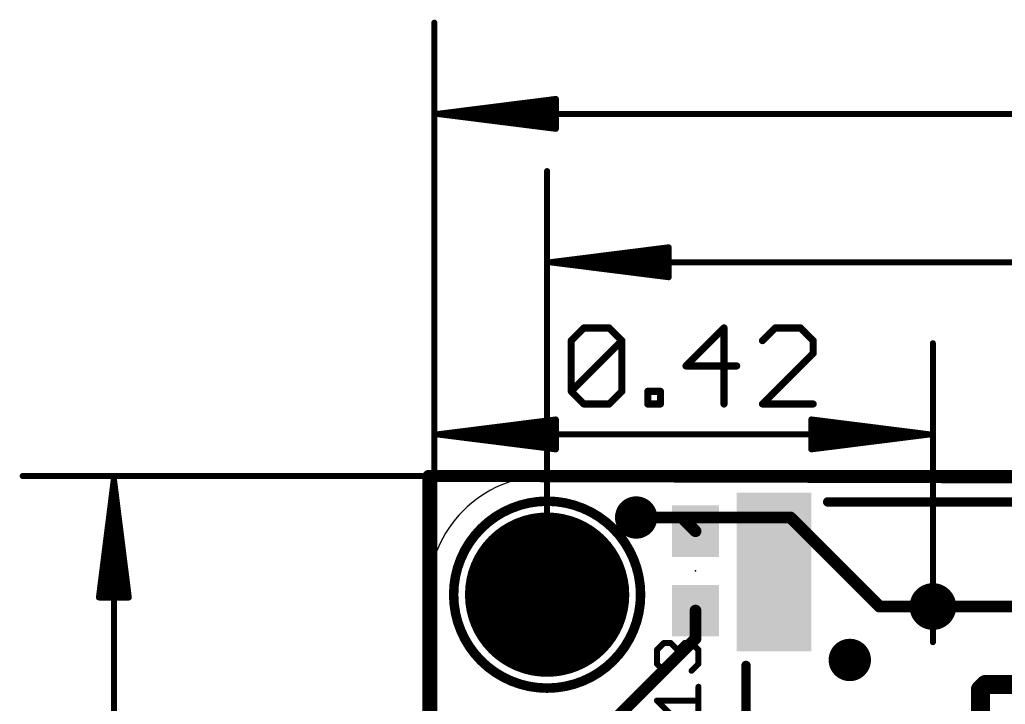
# Model space of a CAD drawing. Extents: x -9.1 to 62.5, y -8.5 to 33.
# Drawn here: x -8.75 to 12.34, y 17.97 to 32.62 of the extents above; entities that cross this region are included whole.
import ezdxf

# ---------------------------------------------------------------- set-up
doc = ezdxf.new("R2010")
doc.units = 0
for name, color, linetype in [('1', 12, 'CONTINUOUS'), ('16', 132, 'CONTINUOUS'), ('17', 110, 'CONTINUOUS'), ('18', 110, 'CONTINUOUS'), ('20', 53, 'CONTINUOUS'), ('21', 40, 'CONTINUOUS'), ('23', 40, 'CONTINUOUS'), ('47', 253, 'CONTINUOUS')]:
    doc.layers.add(name, color=color, linetype=linetype)

# ---------------------------------------------------------------- blocks, each defined once
blk = doc.blocks.new('RECT')
blk.add_solid([(-0.5, -0.5), (0.5, -0.5), (-0.5, 0.5), (0.5, 0.5)])
blk = doc.blocks.new('ROUNDP')
at = {"const_width": 0.5}
blk.add_lwpolyline([(0, -0.25, 1), (0, 0.25, 1), (0, -0.25)], format="xyb", dxfattribs=at)
blk = doc.blocks.new('PIE')
at = {"const_width": 0.5}
blk.add_lwpolyline([(0, -0.25, 1), (0, 0.25, 1), (0, -0.25)], format="xyb", dxfattribs=at)
blk = doc.blocks.new('ROUNDV')
at = {"const_width": 0.5}
blk.add_lwpolyline([(0, -0.25, 1), (0, 0.25, 1), (0, -0.25)], format="xyb", dxfattribs=at)

msp = doc.modelspace()

# ---------------------------------------------------------------- linework, layer by layer
at = {"layer": '1'}
for points, const_width in [([(0, 22.86), (0, 0)], 0.254), ([(50.927, 22.733), (0, 22.86)], 0.254), ([(5.422, 21.971), (4.445, 21.971)], 0.254), ([(5.715, 21.678), (5.422, 21.971)], 0.254), ([(5.715, 19.379), (5.715, 19.978)], 0.254), ([(3.695, 17.359), (5.715, 19.379)], 0.254), ([(11.811, 18.288), (11.9232, 18.4002)], 0.4064), ([(11.9232, 18.4002), (14.4642, 18.4002)], 0.4064), ([(11.811, 15.62), (11.811, 18.288)], 0.4064)]:
    msp.add_lwpolyline(points, dxfattribs=dict(at, const_width=const_width))
for points, const_width in [([(0.0635, 22.86, 1), (-0.0635, 22.86)], 0.127), ([(0.0002, 22.9235, 1), (-0.0002, 22.7965)], 0.127), ([(4.445, 22.0345, 1), (4.445, 21.9075)], 0.127), ([(5.4669, 22.0159, 1), (5.3771, 21.9261)], 0.127), ([(5.422, 21.9075, 1), (5.422, 22.0345)], 0.127), ([(5.6701, 21.6331, 1), (5.7599, 21.7229)], 0.127), ([(5.7785, 19.978, 1), (5.6515, 19.978)], 0.127), ([(5.6515, 19.379, 1), (5.7785, 19.379)], 0.127), ([(5.7599, 19.3341, 1), (5.6701, 19.4239)], 0.127), ([(11.9232, 18.5018, 1), (11.9232, 18.2986)], 0.2032), ([(11.9951, 18.3284, 1), (11.8514, 18.4721)], 0.2032), ([(11.9126, 18.288, 1), (11.7094, 18.288)], 0.2032), ([(11.7392, 18.3598, 1), (11.8828, 18.2162)], 0.2032)]:
    msp.add_lwpolyline(points, format="xyb", dxfattribs=dict(at, const_width=const_width))
at = {"layer": '16', "const_width": 0.254}
for points in [[(0, 0), (0, 22.86)], [(0, 22.86), (50.927, 22.86)], [(7.747, 21.971), (4.445, 21.971)], [(9.652, 20.066), (7.747, 21.971)], [(9.652, 20.066), (22.098, 20.066)]]:
    msp.add_lwpolyline(points, dxfattribs=at)
at = {"layer": '16', "const_width": 0.127}
for points in [[(0.0635, 22.86, 1), (-0.0635, 22.86)], [(0, 22.9235, 1), (0, 22.7965)], [(4.445, 22.0345, 1), (4.445, 21.9075)], [(7.7919, 22.0159, 1), (7.7021, 21.9261)], [(7.747, 21.9075, 1), (7.747, 22.0345)], [(9.652, 20.1295, 1), (9.652, 20.0025)], [(9.6071, 20.0211, 1), (9.6969, 20.1109)]]:
    msp.add_lwpolyline(points, format="xyb", dxfattribs=at)
at = {"layer": '20'}
for p, q in [((48.26, 22.86), (2.54, 22.86)), ((0, 20.32), (0, 14.097))]:
    msp.add_line(p, q, dxfattribs=at)
msp.add_arc((2.54, 20.32), 2.54, 90, 180, dxfattribs=at)
at = {"layer": '21'}
for points, const_width in [([(2.54, 18.32, 1), (2.54, 22.32, 1), (2.54, 18.32)], 0.2032), ([(8.545, 22.3548, 1), (8.545, 22.2532)], 0.1016), ([(4.9205, 19.1371, 1), (4.857, 19.1371)], 0.0635), ([(5.037, 19.3172, 1), (5.037, 19.2537)], 0.0635), ([(5.0595, 19.263, 1), (5.0146, 19.3079)], 0.0635), ([(5.2078, 19.3079, 1), (5.1629, 19.263)], 0.0635), ([(5.1853, 19.2537, 1), (5.1853, 19.3172)], 0.0635), ([(5.3654, 19.1371, 1), (5.3019, 19.1371)], 0.0635), ([(5.4819, 19.3172, 1), (5.4819, 19.2537)], 0.0635), ([(5.5044, 19.263, 1), (5.4595, 19.3079)], 0.0635), ([(5.6527, 19.3079, 1), (5.6078, 19.263)], 0.0635), ([(5.6302, 19.2537, 1), (5.6302, 19.3172)], 0.0635), ([(5.8102, 19.1371, 1), (5.7468, 19.1371)], 0.0635), ([(4.8663, 19.1596, 1), (4.9112, 19.1147)], 0.0635), ([(5.3112, 19.1596, 1), (5.3561, 19.1147)], 0.0635), ([(5.3019, 18.9888, 1), (5.3654, 18.9888)], 0.0635), ([(5.3112, 19.1147, 1), (5.3561, 19.1596)], 0.0635), ([(5.756, 19.1147, 1), (5.801, 19.1596)], 0.0635), ([(4.9112, 18.863, 1), (4.8663, 18.8181)], 0.0635), ([(4.857, 18.8406, 1), (4.9205, 18.8406)], 0.0635), ([(5.7468, 18.8406, 1), (5.8102, 18.8406)], 0.0635), ([(5.801, 18.8181, 1), (5.756, 18.863)], 0.0635), ([(6.8458, 18.804, 1), (6.7442, 18.804)], 0.1016), ([(5.0146, 18.6698, 1), (5.0595, 18.7147)], 0.0635), ([(5.6078, 18.7147, 1), (5.6527, 18.6698)], 0.0635), ([(5.8102, 18.3499, 1), (5.7468, 18.3499)], 0.0635), ([(4.8887, 18.0851, 1), (4.8887, 18.0216)], 0.0635), ([(4.9112, 18.0758, 1), (4.8663, 18.0309)], 0.0635), ([(5.7785, 18.0216, 1), (5.7785, 18.0851)], 0.0635)]:
    msp.add_lwpolyline(points, format="xyb", dxfattribs=dict(at, const_width=const_width))
for points, const_width in [([(8.545, 22.304), (13.045, 22.304)], 0.2032), ([(4.8887, 19.1371), (5.037, 19.2854)], 0.127), ([(4.8887, 18.8406), (4.8887, 19.1371)], 0.127), ([(5.037, 19.2854), (5.1853, 19.2854)], 0.127), ([(5.1853, 19.2854), (5.3336, 19.1371)], 0.127), ([(5.3336, 19.1371), (5.4819, 19.2854)], 0.127), ([(5.3336, 19.1371), (5.3336, 18.9888)], 0.127), ([(5.4819, 19.2854), (5.6302, 19.2854)], 0.127), ([(5.6302, 19.2854), (5.7785, 19.1371)], 0.127), ([(5.7785, 19.1371), (5.7785, 18.8406)], 0.127), ([(5.037, 18.6923), (4.8887, 18.8406)], 0.127), ([(5.7785, 18.8406), (5.6302, 18.6923)], 0.127), ([(6.795, 14.804), (6.795, 18.804)], 0.2032), ([(5.7785, 17.7567), (5.7785, 18.3499)], 0.127), ([(5.1853, 17.7567), (4.8887, 18.0533)], 0.127), ([(4.8887, 18.0533), (5.7785, 18.0533)], 0.127)]:
    msp.add_lwpolyline(points, dxfattribs=dict(at, const_width=const_width))
at = {"layer": '23'}
for p in [(5.715, 20.828), (2.54, 20.32), (10.795, 20.066), (10.795, 19.304)]:
    msp.add_point(p, dxfattribs=at)
at = {"layer": '47'}
for points, const_width in [([(0.127, 15.367), (0.127, 32.557)], 0.13), ([(0.192, 30.607), (2.727, 30.9262)], 0.13), ([(0.192, 30.607), (2.727, 30.867)], 0.13), ([(0.192, 30.607), (2.727, 30.737)], 0.13), ([(2.727, 30.9262), (2.727, 30.2878)], 0.13), ([(0.192, 30.607), (50.735, 30.607)], 0.13), ([(2.727, 30.2878), (0.192, 30.607)], 0.13), ([(2.727, 30.477), (0.192, 30.607)], 0.13), ([(2.727, 30.347), (0.192, 30.607)], 0.13), ([(2.54, 20.32), (2.54, 29.382)], 0.13), ([(2.605, 27.432), (5.14, 27.7512)], 0.13), ([(2.605, 27.432), (5.14, 27.692)], 0.13), ([(5.14, 27.7512), (5.14, 27.1128)], 0.13), ([(2.605, 27.432), (5.14, 27.562)], 0.13), ([(2.605, 27.432), (48.195, 27.432)], 0.13), ([(5.14, 27.1128), (2.605, 27.432)], 0.13), ([(5.14, 27.302), (2.605, 27.432)], 0.13), ([(5.14, 27.172), (2.605, 27.432)], 0.13), ([(3.0558, 25.7555), (3.327, 26.0267)], 0.1524), ([(3.327, 26.0267), (3.8693, 26.0267)], 0.1524), ([(3.8693, 26.0267), (4.1405, 25.7555)], 0.1524), ([(6.325, 26.0267), (5.5115, 25.2132)], 0.1524), ([(6.325, 24.3997), (6.325, 26.0267)], 0.1524), ([(7.4199, 26.0267), (7.1487, 25.7555)], 0.1524), ([(7.9622, 26.0267), (7.4199, 26.0267)], 0.1524), ([(8.2334, 25.7555), (7.9622, 26.0267)], 0.1524), ([(0.127, 21.59), (0.127, 25.699)], 0.13), ([(3.0558, 24.6709), (3.0558, 25.7555)], 0.1524), ([(3.0558, 24.6709), (4.1405, 25.7555)], 0.1524), ([(4.1405, 25.7555), (4.1405, 24.6709)], 0.1524), ([(8.2334, 25.4844), (8.2334, 25.7555)], 0.1524), ([(10.795, 19.304), (10.795, 25.699)], 0.13), ([(7.1487, 24.3997), (8.2334, 25.4844)], 0.1524), ([(5.5115, 25.2132), (6.5962, 25.2132)], 0.1524), ([(3.327, 24.3997), (3.0558, 24.6709)], 0.1524), ([(4.1405, 24.6709), (3.8693, 24.3997)], 0.1524), ([(4.693, 24.3997), (4.693, 24.6709)], 0.1524), ([(4.693, 24.6709), (4.9641, 24.6709)], 0.1524), ([(4.9641, 24.6709), (4.9641, 24.3997)], 0.1524), ([(3.8693, 24.3997), (3.327, 24.3997)], 0.1524), ([(4.9641, 24.3997), (4.693, 24.3997)], 0.1524), ([(8.2334, 24.3997), (7.1487, 24.3997)], 0.1524), ([(0.192, 23.749), (2.727, 24.0682)], 0.13), ([(0.192, 23.749), (2.727, 24.009)], 0.13), ([(2.727, 24.0682), (2.727, 23.4298)], 0.13), ([(10.73, 23.749), (8.195, 24.0682)], 0.13), ([(8.195, 24.0682), (8.195, 23.4298)], 0.13), ([(10.73, 23.749), (8.195, 24.009)], 0.13), ([(0.192, 23.749), (2.727, 23.879)], 0.13), ([(10.73, 23.749), (8.195, 23.879)], 0.13), ([(0.192, 23.749), (10.73, 23.749)], 0.13), ([(2.727, 23.4298), (0.192, 23.749)], 0.13), ([(2.727, 23.619), (0.192, 23.749)], 0.13), ([(2.727, 23.489), (0.192, 23.749)], 0.13), ([(8.195, 23.4298), (10.73, 23.749)], 0.13), ([(8.195, 23.619), (10.73, 23.749)], 0.13), ([(8.195, 23.489), (10.73, 23.749)], 0.13), ([(12.192, 22.86), (-8.681, 22.86)], 0.13), ([(-6.731, 22.795), (-7.0502, 20.26)], 0.13), ([(-6.731, 22.795), (-6.991, 20.26)], 0.13), ([(-6.731, 22.795), (-6.861, 20.26)], 0.13), ([(-6.731, 0.065), (-6.731, 22.795)], 0.13), ([(-6.4118, 20.26), (-6.731, 22.795)], 0.13), ([(-6.601, 20.26), (-6.731, 22.795)], 0.13), ([(-6.471, 20.26), (-6.731, 22.795)], 0.13), ([(-7.0502, 20.26), (-6.4118, 20.26)], 0.13)]:
    msp.add_lwpolyline(points, dxfattribs=dict(at, const_width=const_width))
for points, const_width in [([(0.1595, 32.557, 1), (0.0945, 32.557)], 0.065), ([(2.7595, 30.9262, 1), (2.6945, 30.9262)], 0.065), ([(2.7311, 30.894, 1), (2.7229, 30.9585)], 0.065), ([(2.7303, 30.8347, 1), (2.7237, 30.8993)], 0.065), ([(2.7287, 30.7045, 1), (2.7253, 30.7695)], 0.065), ([(0.192, 30.6395, 1), (0.192, 30.5745)], 0.065), ([(0.1961, 30.6392, 1), (0.1879, 30.5748)], 0.065), ([(0.1903, 30.6395, 1), (0.1937, 30.5745)], 0.065), ([(0.1937, 30.6395, 1), (0.1903, 30.5745)], 0.065), ([(0.1953, 30.6393, 1), (0.1887, 30.5747)], 0.065), ([(0.1887, 30.6393, 1), (0.1953, 30.5747)], 0.065), ([(0.1879, 30.6392, 1), (0.1961, 30.5748)], 0.065), ([(2.7237, 30.3147, 1), (2.7303, 30.3793)], 0.065), ([(2.7253, 30.4445, 1), (2.7287, 30.5095)], 0.065), ([(2.6945, 30.2878, 1), (2.7595, 30.2878)], 0.065), ([(2.7229, 30.2555, 1), (2.7311, 30.32)], 0.065), ([(2.5725, 29.382, 1), (2.5075, 29.382)], 0.065), ([(5.1725, 27.7512, 1), (5.1075, 27.7512)], 0.065), ([(5.1441, 27.719, 1), (5.1359, 27.7835)], 0.065), ([(5.1433, 27.6597, 1), (5.1367, 27.7243)], 0.065), ([(2.605, 27.4645, 1), (2.605, 27.3995)], 0.065), ([(2.6091, 27.4642, 1), (2.6009, 27.3998)], 0.065), ([(2.6033, 27.4645, 1), (2.6067, 27.3995)], 0.065), ([(2.6067, 27.4645, 1), (2.6033, 27.3995)], 0.065), ([(2.6083, 27.4643, 1), (2.6017, 27.3997)], 0.065), ([(2.6017, 27.4643, 1), (2.6083, 27.3997)], 0.065), ([(2.6009, 27.4642, 1), (2.6091, 27.3998)], 0.065), ([(5.1417, 27.5295, 1), (5.1383, 27.5945)], 0.065), ([(5.1367, 27.1397, 1), (5.1433, 27.2043)], 0.065), ([(5.1383, 27.2695, 1), (5.1417, 27.3345)], 0.065), ([(5.1075, 27.1128, 1), (5.1725, 27.1128)], 0.065), ([(5.1359, 27.0805, 1), (5.1441, 27.145)], 0.065), ([(3.327, 26.0648, 1), (3.327, 25.9886)], 0.0762), ([(3.3539, 25.9997, 1), (3.3, 26.0536)], 0.0762), ([(3.8962, 26.0536, 1), (3.8424, 25.9997)], 0.0762), ([(3.8693, 25.9886, 1), (3.8693, 26.0648)], 0.0762), ([(6.3631, 26.0267, 1), (6.2869, 26.0267)], 0.0762), ([(6.352, 25.9997, 1), (6.2981, 26.0536)], 0.0762), ([(7.4199, 26.0648, 1), (7.4199, 25.9886)], 0.0762), ([(7.4468, 25.9997, 1), (7.3929, 26.0536)], 0.0762), ([(7.9891, 26.0536, 1), (7.9353, 25.9997)], 0.0762), ([(7.9622, 25.9886, 1), (7.9622, 26.0648)], 0.0762), ([(0.1595, 25.699, 1), (0.0945, 25.699)], 0.065), ([(3.0939, 25.7555, 1), (3.0177, 25.7555)], 0.0762), ([(3.0289, 25.7825, 1), (3.0828, 25.7286)], 0.0762), ([(4.1786, 25.7555, 1), (4.1024, 25.7555)], 0.0762), ([(4.1674, 25.7286, 1), (4.1135, 25.7825)], 0.0762), ([(4.1135, 25.7286, 1), (4.1674, 25.7825)], 0.0762), ([(7.1218, 25.7825, 1), (7.1756, 25.7286)], 0.0762), ([(8.2715, 25.7555, 1), (8.1953, 25.7555)], 0.0762), ([(8.2064, 25.7286, 1), (8.2603, 25.7825)], 0.0762), ([(10.8275, 25.699, 1), (10.7625, 25.699)], 0.065), ([(8.1953, 25.4844, 1), (8.2715, 25.4844)], 0.0762), ([(8.2603, 25.4574, 1), (8.2064, 25.5113)], 0.0762), ([(5.5115, 25.2513, 1), (5.5115, 25.1751)], 0.0762), ([(5.4846, 25.2401, 1), (5.5385, 25.1863)], 0.0762), ([(6.5962, 25.1751, 1), (6.5962, 25.2513)], 0.0762), ([(3.0828, 24.6978, 1), (3.0289, 24.6439)], 0.0762), ([(3.0289, 24.6978, 1), (3.0828, 24.6439)], 0.0762), ([(3.0177, 24.6709, 1), (3.0939, 24.6709)], 0.0762), ([(4.1024, 24.6709, 1), (4.1786, 24.6709)], 0.0762), ([(4.1674, 24.6439, 1), (4.1135, 24.6978)], 0.0762), ([(4.7311, 24.6709, 1), (4.6549, 24.6709)], 0.0762), ([(4.693, 24.709, 1), (4.693, 24.6328)], 0.0762), ([(5.0022, 24.6709, 1), (4.926, 24.6709)], 0.0762), ([(4.9641, 24.6328, 1), (4.9641, 24.709)], 0.0762), ([(3.327, 24.4378, 1), (3.327, 24.3616)], 0.0762), ([(3.8693, 24.3616, 1), (3.8693, 24.4378)], 0.0762), ([(4.693, 24.4378, 1), (4.693, 24.3616)], 0.0762), ([(4.9641, 24.3616, 1), (4.9641, 24.4378)], 0.0762), ([(7.1487, 24.4378, 1), (7.1487, 24.3616)], 0.0762), ([(8.2334, 24.3616, 1), (8.2334, 24.4378)], 0.0762), ([(3.3, 24.3728, 1), (3.3539, 24.4266)], 0.0762), ([(3.8424, 24.4266, 1), (3.8962, 24.3728)], 0.0762), ([(4.6549, 24.3997, 1), (4.7311, 24.3997)], 0.0762), ([(4.926, 24.3997, 1), (5.0022, 24.3997)], 0.0762), ([(6.2869, 24.3997, 1), (6.3631, 24.3997)], 0.0762), ([(7.1218, 24.4266, 1), (7.1756, 24.3728)], 0.0762), ([(2.7595, 24.0682, 1), (2.6945, 24.0682)], 0.065), ([(2.7311, 24.036, 1), (2.7229, 24.1005)], 0.065), ([(2.7303, 23.9767, 1), (2.7237, 24.0413)], 0.065), ([(8.1991, 24.1005, 1), (8.1909, 24.036)], 0.065), ([(8.2275, 24.0682, 1), (8.1625, 24.0682)], 0.065), ([(8.1983, 24.0413, 1), (8.1917, 23.9767)], 0.065), ([(2.7287, 23.8465, 1), (2.7253, 23.9115)], 0.065), ([(8.1967, 23.9115, 1), (8.1933, 23.8465)], 0.065), ([(0.192, 23.7815, 1), (0.192, 23.7165)], 0.065), ([(0.1961, 23.7812, 1), (0.1879, 23.7168)], 0.065), ([(0.1903, 23.7815, 1), (0.1937, 23.7165)], 0.065), ([(0.1937, 23.7815, 1), (0.1903, 23.7165)], 0.065), ([(0.1953, 23.7813, 1), (0.1887, 23.7167)], 0.065), ([(0.1887, 23.7813, 1), (0.1953, 23.7167)], 0.065), ([(0.1879, 23.7812, 1), (0.1961, 23.7168)], 0.065), ([(2.7253, 23.5865, 1), (2.7287, 23.6515)], 0.065), ([(8.1933, 23.6515, 1), (8.1967, 23.5865)], 0.065), ([(10.7341, 23.7168, 1), (10.7259, 23.7812)], 0.065), ([(10.7259, 23.7168, 1), (10.7341, 23.7812)], 0.065), ([(10.7333, 23.7167, 1), (10.7267, 23.7813)], 0.065), ([(10.7267, 23.7167, 1), (10.7333, 23.7813)], 0.065), ([(10.7283, 23.7165, 1), (10.7317, 23.7815)], 0.065), ([(10.7317, 23.7165, 1), (10.7283, 23.7815)], 0.065), ([(10.73, 23.7165, 1), (10.73, 23.7815)], 0.065), ([(2.6945, 23.4298, 1), (2.7595, 23.4298)], 0.065), ([(2.7229, 23.3975, 1), (2.7311, 23.462)], 0.065), ([(2.7237, 23.4567, 1), (2.7303, 23.5213)], 0.065), ([(8.1917, 23.5213, 1), (8.1983, 23.4567)], 0.065), ([(8.1909, 23.462, 1), (8.1991, 23.3975)], 0.065), ([(8.1625, 23.4298, 1), (8.2275, 23.4298)], 0.065), ([(-8.681, 22.8925, 1), (-8.681, 22.8275)], 0.065), ([(-6.6985, 22.795, 1), (-6.7635, 22.795)], 0.065), ([(-6.6988, 22.7991, 1), (-6.7632, 22.7909)], 0.065), ([(-6.6985, 22.7933, 1), (-6.7635, 22.7967)], 0.065), ([(-6.6985, 22.7967, 1), (-6.7635, 22.7933)], 0.065), ([(-6.6987, 22.7983, 1), (-6.7633, 22.7917)], 0.065), ([(-6.6987, 22.7917, 1), (-6.7633, 22.7983)], 0.065), ([(-6.6988, 22.7909, 1), (-6.7632, 22.7991)], 0.065), ([(12.192, 22.8275, 1), (12.192, 22.8925)], 0.065), ([(0.0945, 21.59, 1), (0.1595, 21.59)], 0.065), ([(-7.0825, 20.2641, 1), (-7.018, 20.2559)], 0.065), ([(-7.0502, 20.2925, 1), (-7.0502, 20.2275)], 0.065), ([(-7.0233, 20.2633, 1), (-6.9587, 20.2567)], 0.065), ([(-6.8935, 20.2617, 1), (-6.8285, 20.2583)], 0.065), ([(-6.6335, 20.2583, 1), (-6.5685, 20.2617)], 0.065), ([(-6.5033, 20.2567, 1), (-6.4387, 20.2633)], 0.065), ([(-6.444, 20.2559, 1), (-6.3795, 20.2641)], 0.065), ([(-6.4118, 20.2275, 1), (-6.4118, 20.2925)], 0.065), ([(2.5075, 20.32, 1), (2.5725, 20.32)], 0.065), ([(10.7625, 19.304, 1), (10.8275, 19.304)], 0.065)]:
    msp.add_lwpolyline(points, format="xyb", dxfattribs=dict(at, const_width=const_width))

# ---------------------------------------------------------------- block references
at = {"layer": '1', "xscale": 3.4, "yscale": 1.6, "rotation": 90}
msp.add_blockref('RECT', (7.395, 20.804), dxfattribs=at)
at = {"layer": '1', "xscale": 1.1, "rotation": 270}
for p in [(5.715, 21.678), (5.715, 19.978)]:
    msp.add_blockref('RECT', p, dxfattribs=at)
at = {"layer": '1'}
msp.add_blockref('PIE', (10.795, 20.066), dxfattribs=at)
at = {"layer": '17', "xscale": 3.516, "yscale": 3.516, "rotation": 270}
msp.add_blockref('ROUNDP', (2.54, 20.32), dxfattribs=at)
msp.add_blockref('ROUNDP', (2.54, 20.32), dxfattribs=at)
at = {"layer": '18', "xscale": 0.9064, "yscale": 0.9064}
for p in [(4.445, 21.971), (4.445, 21.971), (9.017, 18.923), (9.017, 18.923)]:
    msp.add_blockref('ROUNDV', p, dxfattribs=at)

doc.saveas('drawing.dxf')
